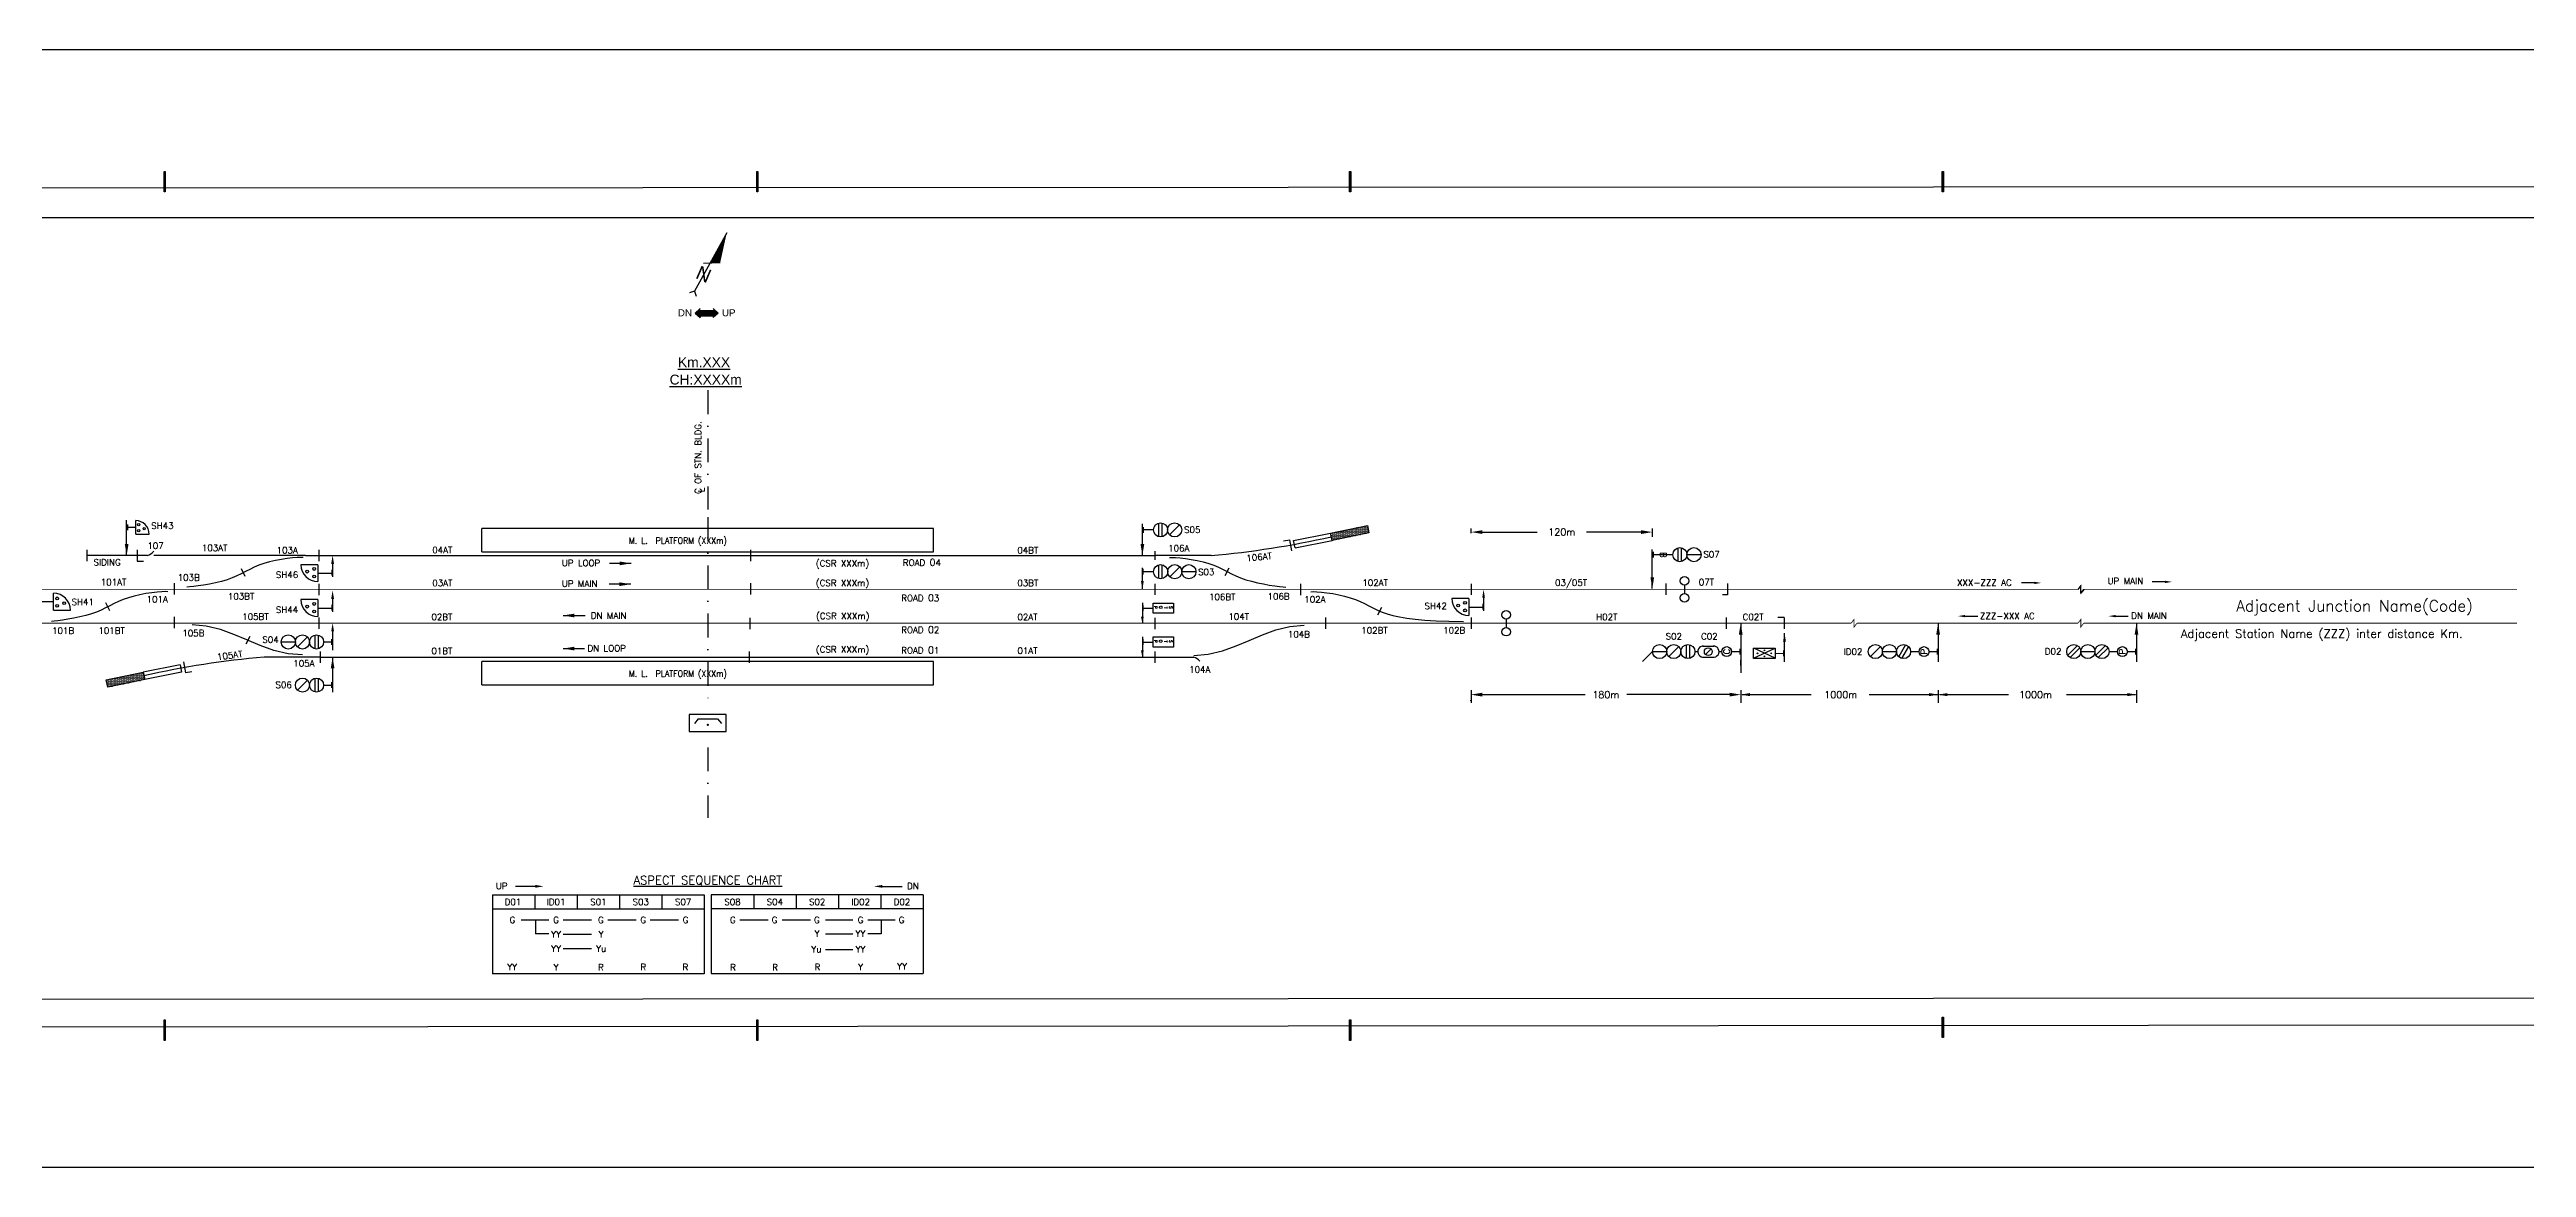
# Model space of a CAD drawing. Extents: x -19438 to 6205, y 191 to 9374.
# Drawn here: x -18953 to -18295, y 9077 to 9374 of the extents above; entities that cross this region are included whole.
import ezdxf
from ezdxf.enums import TextEntityAlignment as Align

# ---------------------------------------------------------------- set-up
doc = ezdxf.new("R2010")
doc.units = 0
doc.header["$LTSCALE"] = 0.5
doc.linetypes.add('DASHDOT', pattern=[25.4, 12.7, -6.35, 0, -6.35])
doc.linetypes.add('HIDDEN', pattern=[0.375, 0.25, -0.125])
doc.layers.get('0').update_dxf_attribs({"linetype": 'CONTINUOUS'})
doc.layers.get('DEFPOINTS').update_dxf_attribs({"linetype": 'CONTINUOUS'})
doc.layers.add('CHAINAGE', color=250, linetype='CONTINUOUS')
doc.layers.add('DIM', color=7, linetype='CONTINUOUS')
doc.styles.add('ARIAL', font='arial.ttf')
doc.styles.add('ROMANS', font='ROMANS.shx')
doc.dimstyles.get("Standard").update_dxf_attribs({"dimtxt": 0.18, "dimasz": 0.18, "dimexe": 0.18, "dimexo": 0.0625, "dimgap": 0.09, "dimtad": 0, "dimtih": 1, "dimtoh": 1, "dimdec": 4, "dimzin": 0, "dimdsep": 46, "dimtxsty": 'Standard', "dimcen": 0.09, "dimadec": 0, "dimazin": 0, "dimtfac": 1, "dimtdec": 4, "dimtofl": 0, "dimtmove": 0, "dimatfit": 3, "dimfxl": 1, "dimtolj": 1, "dimtzin": 0, "dimarcsym": 0})

# ---------------------------------------------------------------- blocks, each defined once
blk = doc.blocks.new('*D132')
at = {"color": 0, "lineweight": -2, "ltscale": 5, "transparency": 16777216}
for p, q in [((-18575.02, 9245.74), (-18575.02, 9246.99)), ((-18526.88, 9244.73), (-18526.88, 9246.99)), ((-18572.02, 9245.99), (-18557.49, 9245.99)), ((-18529.88, 9245.99), (-18544.41, 9245.99))]:
    blk.add_line(p, q, dxfattribs=at)
at = {"color": 0, "ltscale": 5, "transparency": 16777216}
for points in [[(-18572.02, 9246.49), (-18572.02, 9245.49), (-18575.02, 9245.99)], [(-18529.88, 9246.49), (-18529.88, 9245.49), (-18526.88, 9245.99)]]:
    blk.add_solid(points, dxfattribs=at)
at = {"layer": 'DEFPOINTS', "color": 0, "ltscale": 5, "transparency": 16777216}
for p in [(-18575.02, 9240.74), (-18526.88, 9245.99), (-18526.88, 9239.73)]:
    blk.add_point(p, dxfattribs=at)
at = {"color": 0, "ltscale": 5, "transparency": 16777216, "insert": (-18550.95, 9245.99), "char_height": 1.86, "attachment_point": 5, "style": 'ROMANS'}
blk.add_mtext('\\A1;120m', dxfattribs=at)

msp = doc.modelspace()

# ---------------------------------------------------------------- hatches: boundary and pattern name
h = msp.add_hatch(color=256)
h.dxf.hatch_style = 1
h.paths.add_polyline_path([(-18921.9776, 9341.7718), (-18922.2647, 9341.7718), (-18922.2647, 9336.3472), (-18921.9776, 9336.3472)])
h = msp.add_hatch(color=256)
h.dxf.hatch_style = 1
h.paths.add_polyline_path([(-18764.521, 9341.7718), (-18764.8081, 9341.7718), (-18764.8081, 9336.3472), (-18764.521, 9336.3472)])
h = msp.add_hatch(color=256)
h.dxf.hatch_style = 1
h.paths.add_polyline_path([(-18607.0253, 9341.7718), (-18607.3123, 9341.7718), (-18607.3123, 9336.3472), (-18607.0253, 9336.3472)])
h = msp.add_hatch(color=256)
h.dxf.hatch_style = 1
h.paths.add_polyline_path([(-18449.554, 9341.7718), (-18449.8411, 9341.7718), (-18449.8411, 9336.3472), (-18449.554, 9336.3472)])
h = msp.add_hatch(color=256)
h.dxf.hatch_style = 1
h.paths.add_polyline_path([(-18772.7986, 9325.4669), (-18777.2216, 9317.4699), (-18774.5402, 9317.5874)])
h = msp.add_hatch(color=256)
h.dxf.hatch_style = 1
h.paths.add_polyline_path([(-18779.8508, 9304.9528), (-18779.8508, 9305.3473), (-18781.1942, 9304.1716), (-18779.8508, 9302.9959), (-18779.8508, 9303.3904), (-18776.395, 9303.3904), (-18776.395, 9302.9959), (-18775.0516, 9304.1716), (-18776.395, 9305.3473), (-18776.395, 9304.9528)])
h = msp.add_hatch()
h.set_pattern_fill('DOTS', color=256, scale=4.8)
h.set_pattern_definition([(0, (-19201.87638, 9283.47817), (0.15, 0.3), [0, -0.3])])
h.paths.add_polyline_path([(-18612.3888, 9245.7402), (-18611.988, 9243.7808), (-18602.1908, 9245.7849), (-18602.5916, 9247.7443)])
h = msp.add_hatch()
h.set_pattern_fill('DOTS', color=256, scale=4.8)
h.set_pattern_definition([(0, (-19379.35213, 9260.29745), (0.15, 0.3), [0, -0.3])])
h.paths.add_polyline_path([(-18927.4553, 9206.8211), (-18927.8561, 9208.7805), (-18937.6532, 9206.7764), (-18937.2524, 9204.817)])
h = msp.add_hatch(color=256)
h.dxf.hatch_style = 1
h.paths.add_polyline_path([(-18921.9776, 9116.4385), (-18922.2647, 9116.4385), (-18922.2647, 9111.014), (-18921.9776, 9111.014)])
h = msp.add_hatch(color=256)
h.dxf.hatch_style = 1
h.paths.add_polyline_path([(-18764.521, 9116.4385), (-18764.8081, 9116.4385), (-18764.8081, 9111.014), (-18764.521, 9111.014)])
h = msp.add_hatch(color=256)
h.dxf.hatch_style = 1
h.paths.add_polyline_path([(-18607.0253, 9116.4385), (-18607.3123, 9116.4385), (-18607.3123, 9111.014), (-18607.0253, 9111.014)])
h = msp.add_hatch(color=256)
h.dxf.hatch_style = 1
h.paths.add_polyline_path([(-18449.554, 9117.1885), (-18449.8411, 9117.1885), (-18449.8411, 9111.764), (-18449.554, 9111.764)])

# ---------------------------------------------------------------- linework, layer by layer
for p, q in [((-19394.8511, 9337.1906), (-17662.1127, 9338.0936)), ((-17669.1788, 9329.4606), (-19368.7605, 9329.4606)), ((-18772.7986, 9325.4669), (-18781.3674, 9309.9742)), ((-18778.9407, 9317.3946), (-18774.5402, 9317.5874)), ((-18781.3674, 9309.9742), (-18782.681, 9309.5159)), ((-18781.3674, 9309.9742), (-18780.8933, 9308.6662)), ((-18932.0502, 9247.9869), (-18932.0502, 9246.4869)), ((-18929.851, 9247.2369), (-18932.0502, 9247.2369)), ((-18662.1816, 9247.3317), (-18662.1816, 9245.8317)), ((-18659.4296, 9246.5817), (-18662.1816, 9246.5817)), ((-18658.0046, 9244.7615), (-18658.0046, 9248.4019)), ((-18657.1046, 9244.7615), (-18657.1046, 9248.4019)), ((-18652.48, 9247.9087), (-18655.1292, 9245.2547)), ((-18942.8645, 9241.2865), (-18942.8645, 9238.2865)), ((-18926.711, 9239.7865), (-18942.8645, 9239.7865)), ((-18929.4546, 9241.2865), (-18929.4546, 9238.2865)), ((-18884.7624, 9239.7865), (-18924.9819, 9239.7865)), ((-18881.1982, 9241.2855), (-18881.1982, 9238.2855)), ((-18766.5153, 9241.3051), (-18766.5153, 9238.3051)), ((-18659.0238, 9240.9119), (-18659.0238, 9238.6619)), ((-18644.1281, 9239.7732), (-18659.0238, 9239.7869)), ((-18622.6719, 9241.0164), (-18623.2424, 9243.9617)), ((-18526.7015, 9240.7466), (-18526.7015, 9239.2466)), ((-18521.4515, 9239.9966), (-18526.7015, 9239.9966)), ((-18520.0265, 9238.1764), (-18520.0265, 9241.8168)), ((-18519.1265, 9238.1764), (-18519.1265, 9241.8168)), ((-18513.9515, 9239.9966), (-18517.7015, 9239.9966)), ((-18900.7151, 9234.1978), (-18901.7694, 9236.2414)), ((-18662.2573, 9236.2184), (-18662.2573, 9234.7184)), ((-18659.4026, 9235.4684), (-18662.2573, 9235.4684)), ((-18657.9776, 9233.6482), (-18657.9776, 9237.2886)), ((-18657.0776, 9233.6482), (-18657.0776, 9237.2886)), ((-18652.4529, 9236.7954), (-18655.1022, 9234.1413)), ((-18648.1526, 9235.4684), (-18651.9026, 9235.4666)), ((-18640.3377, 9234.4949), (-18639.2834, 9236.5386)), ((-18951.6898, 9227.5036), (-18954.9761, 9227.509)), ((-18951.6898, 9225.2536), (-18951.6898, 9229.7536)), ((-18936.7314, 9225.1181), (-18937.7857, 9227.1618)), ((-18919.6368, 9232.4519), (-18919.6368, 9229.4519)), ((-18881.198, 9232.254), (-18881.198, 9229.254)), ((-18766.4977, 9232.4117), (-18766.4977, 9229.4117)), ((-18659.0617, 9232.2869), (-18659.0617, 9229.2869)), ((-18620.3549, 9232.2493), (-18620.3549, 9229.2493)), ((-18575.0219, 9232.2869), (-18575.0219, 9229.2869)), ((-18523.2798, 9232.3744), (-18523.2798, 9229.3744)), ((-18518.3298, 9231.9119), (-18518.3298, 9229.6619)), ((-18506.9071, 9232.3323), (-18506.9071, 9229.3323)), ((-18425.4303, 9232.4977), (-18428.8053, 9232.4977)), ((-18413.0367, 9231.8039), (-18413.7995, 9230.7869)), ((-18413.0367, 9229.7436), (-18413.0367, 9231.8039)), ((-18413.0367, 9229.7698), (-18413.0367, 9231.8039)), ((-18413.0367, 9229.7698), (-18412.274, 9230.7869)), ((-18412.274, 9230.7869), (-18413.0367, 9229.7698)), ((-18390.7154, 9232.7671), (-18394.0904, 9232.7671)), ((-18951.6898, 9225.2536), (-18947.1898, 9225.2536)), ((-18919.5838, 9223.4945), (-18919.5838, 9220.4945)), ((-18881.1982, 9223.2869), (-18881.1982, 9220.2869)), ((-18766.6877, 9223.1911), (-18766.6877, 9220.1911)), ((-18662.2118, 9225.0389), (-18662.2118, 9226.5389)), ((-18662.2118, 9225.7889), (-18659.5172, 9225.7889)), ((-18659.0617, 9223.2009), (-18659.0617, 9220.2009)), ((-18613.7159, 9223.2869), (-18613.7159, 9220.2869)), ((-18599.845, 9224.0022), (-18598.7907, 9226.0458)), ((-18575.0219, 9223.2869), (-18575.0219, 9220.2869)), ((-18565.7316, 9222.9119), (-18565.7316, 9220.6619)), ((-18507.3059, 9223.2869), (-18507.3059, 9220.2869)), ((-18491.8431, 9223.2869), (-18491.8431, 9220.2869)), ((-18443.8042, 9223.6803), (-18440.4292, 9223.6803)), ((-18403.8041, 9223.6668), (-18400.4291, 9223.6668)), ((-18899.5246, 9218.2859), (-18900.5789, 9216.2422)), ((-18891.1704, 9216.8077), (-18887.4204, 9216.8095)), ((-18886.87, 9215.4807), (-18884.2208, 9218.1348)), ((-18882.2454, 9218.6279), (-18882.2454, 9214.9875)), ((-18881.3454, 9218.6279), (-18881.3454, 9214.9875)), ((-18880.8202, 9214.2744), (-18880.8202, 9211.2744)), ((-18879.9204, 9216.8077), (-18877.7212, 9216.8077)), ((-18877.7212, 9216.0577), (-18877.7212, 9217.5577)), ((-18877.7212, 9216.0577), (-18877.7212, 9217.5577)), ((-18877.5239, 9219.3904), (-18877.5239, 9214.6758)), ((-18766.8903, 9214.2825), (-18766.8903, 9211.2825)), ((-18662.2118, 9216.0392), (-18662.2118, 9217.5392)), ((-18662.2118, 9216.7892), (-18659.5172, 9216.7892)), ((-18659.0617, 9214.2872), (-18659.0617, 9211.2872)), ((-18529.4746, 9211.6037), (-18526.8229, 9214.2553)), ((-18526.8229, 9214.2553), (-18523.0729, 9214.2553)), ((-18522.5238, 9212.9295), (-18519.8721, 9215.5811)), ((-18517.8979, 9216.0755), (-18517.8979, 9212.4351)), ((-18516.9979, 9216.0755), (-18516.9979, 9212.4351)), ((-18515.5729, 9214.2553), (-18514.7962, 9214.2553)), ((-18513.4324, 9215.7423), (-18510.5452, 9215.7419)), ((-18512.7594, 9213.5012), (-18511.2745, 9214.9861)), ((-18509.1723, 9214.2553), (-18508.4479, 9214.2553)), ((-18505.8229, 9214.2553), (-18503.5729, 9214.2553)), ((-18503.5729, 9213.5053), (-18503.5729, 9215.0053)), ((-18494.26, 9212.4733), (-18499.9412, 9215.1255)), ((-18494.3147, 9215.0983), (-18499.8878, 9212.5345)), ((-18494.2483, 9213.7964), (-18491.9225, 9213.7911)), ((-18491.9225, 9213.0464), (-18491.9225, 9214.5464)), ((-18491.7727, 9211.4982), (-18491.7727, 9219.1646)), ((-18468.951, 9212.9295), (-18466.2994, 9215.5811)), ((-18465.7502, 9214.2553), (-18462.0002, 9214.2553)), ((-18459.5935, 9216.0539), (-18461.4346, 9212.9134)), ((-18458.8171, 9215.5987), (-18460.6582, 9212.4582)), ((-18458.2502, 9214.2553), (-18456.0002, 9214.2553)), ((-18453.3752, 9214.2553), (-18451.1252, 9214.2553)), ((-18451.1252, 9213.5053), (-18451.1252, 9215.0053)), ((-18413.9505, 9215.8606), (-18416.5246, 9213.2864)), ((-18413.3141, 9215.2242), (-18415.8882, 9212.65)), ((-18413.0444, 9214.2553), (-18409.2944, 9214.2553)), ((-18406.4505, 9215.8606), (-18409.0246, 9213.2864)), ((-18405.8141, 9215.2242), (-18408.3882, 9212.65)), ((-18405.5444, 9214.2553), (-18403.2944, 9214.2553)), ((-18400.6694, 9214.2553), (-18398.4194, 9214.2553)), ((-18398.4194, 9213.5053), (-18398.4194, 9215.0053)), ((-18917.1722, 9211.5449), (-18916.6016, 9208.5997)), ((-18880.8202, 9212.7744), (-18895.7159, 9212.7881)), ((-18882.2469, 9207.1715), (-18882.2469, 9203.5311)), ((-18881.3469, 9207.1715), (-18881.3469, 9203.5311)), ((-18652.5929, 9212.7868), (-18648.727, 9212.7868)), ((-18513.4373, 9212.7667), (-18510.55, 9212.7663)), ((-18503.4059, 9210.5289), (-18503.4059, 9212.0289)), ((-18886.8715, 9204.0243), (-18884.2223, 9206.6784)), ((-18879.9219, 9205.3513), (-18877.7227, 9205.3513)), ((-18877.7227, 9204.6013), (-18877.7227, 9206.1013)), ((-18575.0748, 9201.1537), (-18575.0748, 9201.3265)), ((-18575.0446, 9203.9727), (-18575.0446, 9200.6928)), ((-18572.0748, 9202.8265), (-18544.7719, 9202.8265)), ((-18506.3832, 9202.8265), (-18533.6862, 9202.8265)), ((-18503.4059, 9203.9727), (-18503.4059, 9200.6928)), ((-18502.9754, 9202.8303), (-18484.6758, 9202.8303)), ((-18469.2578, 9202.8303), (-18450.9581, 9202.8303)), ((-18450.9403, 9203.9697), (-18450.9403, 9200.6899)), ((-18450.5276, 9202.8303), (-18432.228, 9202.8303)), ((-18416.81, 9202.8303), (-18398.5104, 9202.8303)), ((-18398.2166, 9203.9727), (-18398.2166, 9200.6928)), ((-18780.3754, 9196.3968), (-18781.4145, 9195.1833)), ((-18780.3914, 9196.3968), (-18775.2441, 9196.3968)), ((-18775.2601, 9196.3968), (-18774.221, 9195.1833)), ((-18835.029, 9149.6638), (-18778.779, 9149.6638)), ((-18835.029, 9149.6638), (-18835.029, 9128.7207)), ((-18823.7, 9151.9119), (-18828.95, 9151.9119)), ((-18823.779, 9149.6638), (-18823.779, 9145.9138)), ((-18812.529, 9149.6638), (-18812.529, 9145.9138)), ((-18801.279, 9149.6638), (-18801.279, 9145.9138)), ((-18790.029, 9149.6638), (-18790.029, 9145.9138)), ((-18778.779, 9149.6638), (-18778.779, 9128.7207)), ((-18776.904, 9149.6638), (-18776.904, 9128.7733)), ((-18720.6437, 9149.6638), (-18776.904, 9149.6638)), ((-18765.654, 9149.6638), (-18765.654, 9145.9138)), ((-18754.404, 9149.6638), (-18754.404, 9145.9138)), ((-18743.154, 9149.6638), (-18743.154, 9145.9138)), ((-18731.904, 9149.6638), (-18731.904, 9145.9138)), ((-18731.904, 9149.2888), (-18731.904, 9145.9138)), ((-18731.4656, 9151.9119), (-18726.2156, 9151.9119)), ((-18720.6437, 9149.6638), (-18720.653, 9128.7733)), ((-18835.029, 9145.9138), (-18778.779, 9145.9138)), ((-18827.3848, 9142.9989), (-18820.1054, 9142.9989)), ((-18823.6348, 9142.9989), (-18823.6348, 9139.3118)), ((-18816.279, 9142.9989), (-18808.779, 9142.9989)), ((-18804.3606, 9142.9989), (-18796.8606, 9142.9989)), ((-18793.1106, 9142.9989), (-18785.6106, 9142.9989)), ((-18720.6454, 9145.9138), (-18776.904, 9145.9138)), ((-18769.3221, 9142.9989), (-18761.8221, 9142.9989)), ((-18758.0721, 9142.9989), (-18750.5721, 9142.9989)), ((-18746.5927, 9142.9989), (-18739.3221, 9142.9989)), ((-18735.3575, 9142.9989), (-18728.0721, 9142.9989)), ((-18731.8221, 9142.9989), (-18731.8221, 9139.3118)), ((-18820.0993, 9139.3118), (-18823.6348, 9139.3118)), ((-18816.279, 9139.1869), (-18808.779, 9139.1869)), ((-18816.279, 9135.404), (-18808.779, 9135.404)), ((-18746.5927, 9135.1423), (-18739.3221, 9135.1423)), ((-18746.5579, 9139.2962), (-18739.3221, 9139.2962)), ((-18739.0715, 9139.2962), (-18739.0579, 9139.2962)), ((-18731.8221, 9139.3118), (-18735.3575, 9139.3118)), ((-18778.779, 9128.7207), (-18835.029, 9128.7207)), ((-18776.904, 9128.7733), (-18720.653, 9128.7733)), ((-19368.7481, 9121.7106), (-17669.3322, 9122.5917)), ((-19368.7481, 9121.7106), (-17669.3322, 9122.5917)), ((-19394.8511, 9114.2117), (-17661.9968, 9115.6885))]:
    msp.add_line(p, q)
at = {"linetype": 'DASHDOT'}
msp.add_line((-18777.8463, 9304.9528), (-18777.8463, 9303.3904), dxfattribs=at)
at = {"ltscale": 5}
for p, q in [((-18833.6876, 9246.9875), (-18837.8446, 9246.9875)), ((-18837.8446, 9240.7706), (-18837.8446, 9246.9875)), ((-18791.9989, 9246.9875), (-18833.6932, 9246.9875)), ((-18768.7939, 9246.9875), (-18791.9989, 9246.9875)), ((-18717.8325, 9246.9875), (-18769.6938, 9246.9875)), ((-18717.8325, 9240.7706), (-18717.8325, 9246.9875)), ((-18624.9178, 9243.6371), (-18623.2424, 9243.9617)), ((-18929.4546, 9238.2865), (-18927.748, 9238.2865)), ((-18877.5254, 9237.5365), (-18877.5254, 9234.078)), ((-18662.3789, 9232.971), (-18662.3789, 9236.4902)), ((-18877.5254, 9228.2495), (-18877.5254, 9224.791)), ((-18571.7219, 9228.5369), (-18571.7219, 9225.0784)), ((-18506.9071, 9229.3323), (-18508.2386, 9229.3323)), ((-18491.8431, 9223.2869), (-18493.5496, 9223.2869)), ((-18914.9262, 9208.9242), (-18916.6016, 9208.5997)), ((-18833.6876, 9211.6673), (-18837.8446, 9211.6673)), ((-18837.8446, 9205.4504), (-18837.8446, 9211.6673)), ((-18791.9989, 9211.6673), (-18833.6932, 9211.6673)), ((-18768.7939, 9211.6673), (-18791.9989, 9211.6673)), ((-18717.8325, 9211.6673), (-18769.6938, 9211.6673)), ((-18717.8325, 9205.4504), (-18717.8325, 9211.6673))]:
    msp.add_line(p, q, dxfattribs=at)
at = {"linetype": 'Continuous'}
for p, q in [((-18612.3888, 9245.7402), (-18602.5916, 9247.7443)), ((-18602.5916, 9247.7443), (-18602.1908, 9245.7849)), ((-18622.1859, 9243.7362), (-18612.3888, 9245.7402)), ((-18621.7851, 9241.7768), (-18622.1859, 9243.7362)), ((-18621.7851, 9241.7768), (-18611.988, 9243.7808)), ((-18611.988, 9243.7808), (-18612.3888, 9245.7402)), ((-18602.1908, 9245.7849), (-18611.988, 9243.7808)), ((-18937.6532, 9206.7764), (-18927.8561, 9208.7805)), ((-18927.4553, 9206.8211), (-18937.2524, 9204.817)), ((-18918.059, 9210.7846), (-18927.8561, 9208.7805)), ((-18927.8561, 9208.7805), (-18927.4553, 9206.8211)), ((-18917.6582, 9208.8251), (-18927.4553, 9206.8211)), ((-18918.059, 9210.7846), (-18917.6582, 9208.8251)), ((-18937.2524, 9204.817), (-18937.6532, 9206.7764))]:
    msp.add_line(p, q, dxfattribs=at)
at = {"linetype": 'HIDDEN', "ltscale": 27}
msp.add_line((-18877.5239, 9219.6028), (-18877.5239, 9219.3904), dxfattribs=at)
for points in [[(-18922.2647, 9341.7718), (-18921.9776, 9341.7718), (-18921.9776, 9336.3472), (-18922.2647, 9336.3472)], [(-18764.8081, 9341.7718), (-18764.521, 9341.7718), (-18764.521, 9336.3472), (-18764.8081, 9336.3472)], [(-18607.3123, 9341.7718), (-18607.0253, 9341.7718), (-18607.0253, 9336.3472), (-18607.3123, 9336.3472)], [(-18449.8411, 9341.7718), (-18449.554, 9341.7718), (-18449.554, 9336.3472), (-18449.8411, 9336.3472)], [(-18654.1172, 9227.1389), (-18654.1172, 9224.4389), (-18659.5172, 9224.4389), (-18659.5172, 9227.1389)], [(-18654.1172, 9218.1392), (-18654.1172, 9215.4392), (-18659.5172, 9215.4392), (-18659.5172, 9218.1392)], [(-18499.9961, 9215.1829), (-18494.238, 9215.1829), (-18494.238, 9212.4386), (-18499.9961, 9212.4386)], [(-18773.0051, 9197.5572), (-18782.7551, 9197.5572), (-18782.7551, 9193.0572), (-18773.0051, 9193.0572)], [(-18922.2647, 9116.4385), (-18921.9776, 9116.4385), (-18921.9776, 9111.014), (-18922.2647, 9111.014)], [(-18764.8081, 9116.4385), (-18764.521, 9116.4385), (-18764.521, 9111.014), (-18764.8081, 9111.014)], [(-18607.3123, 9116.4385), (-18607.0253, 9116.4385), (-18607.0253, 9111.014), (-18607.3123, 9111.014)], [(-18449.8411, 9117.1885), (-18449.554, 9117.1885), (-18449.554, 9111.764), (-18449.8411, 9111.764)]]:
    msp.add_lwpolyline(points, close=True)
at = {"linetype": 'DASHDOT'}
for points in [[(-18777.8385, 9283.6802), (-18777.8385, 9251.9695)], [(-18777.8385, 9249.9385), (-18777.8385, 9200.2689)], [(-18777.8385, 9188.8253), (-18777.8385, 9170.0864)]]:
    msp.add_lwpolyline(points, dxfattribs=at)
for points in [[(-18884.7624, 9239.7865), (-18833.8601, 9239.7865)], [(-18837.8446, 9240.7706), (-18816.173, 9240.7706)], [(-18833.8446, 9239.7869), (-18787.7965, 9239.7869)], [(-18816.173, 9240.7706), (-18791.6798, 9240.7706)], [(-18791.6798, 9240.7706), (-18717.8325, 9240.7706)], [(-18787.7965, 9239.7869), (-18659.0238, 9239.7869)], [(-18880.8202, 9212.7889), (-18833.9906, 9212.7889)], [(-18833.9584, 9212.7887), (-18788.2441, 9212.7867)], [(-18788.2441, 9212.7867), (-18652.5929, 9212.7873)], [(-18837.8446, 9205.4504), (-18816.173, 9205.4504)], [(-18816.173, 9205.4504), (-18791.6798, 9205.4504)], [(-18791.6798, 9205.4504), (-18717.8325, 9205.4504)]]:
    msp.add_lwpolyline(points)
at = {"linetype": 'ByBlock'}
for points in [[(-18885.3087, 9239.2186), (-18885.9459, 9239.2619), (-18886.9127, 9239.2333), (-18888.1401, 9239.1345), (-18889.5591, 9238.9672), (-18891.1008, 9238.7331), (-18892.6962, 9238.434), (-18894.2763, 9238.0715), (-18895.772, 9237.6474), (-18897.1324, 9237.1656), (-18898.3778, 9236.6385), (-18899.5466, 9236.0808), (-18900.677, 9235.5071), (-18901.8075, 9234.9321), (-18902.9762, 9234.3704), (-18904.2216, 9233.8368), (-18905.582, 9233.3457), (-18907.0781, 9232.9093), (-18908.6607, 9232.5287), (-18910.2631, 9232.2027), (-18911.8183, 9231.9299), (-18913.2597, 9231.7089), (-18914.5204, 9231.5384), (-18915.5336, 9231.4169), (-18916.2327, 9231.3432)], [(-18655.1789, 9239.2282), (-18654.5417, 9239.2715), (-18653.5749, 9239.2429), (-18652.3475, 9239.1441), (-18650.9284, 9238.9768), (-18649.3867, 9238.7428), (-18647.7914, 9238.4436), (-18646.2113, 9238.0812), (-18644.7155, 9237.6571), (-18643.3552, 9237.1752), (-18642.1098, 9236.6481), (-18640.941, 9236.0904), (-18639.8106, 9235.5167), (-18638.6801, 9234.9417), (-18637.5114, 9234.3801), (-18636.266, 9233.8464), (-18634.9056, 9233.3554), (-18633.4095, 9232.9189), (-18631.8268, 9232.5384), (-18630.2245, 9232.2124), (-18628.6693, 9231.9396), (-18627.2279, 9231.7186), (-18625.9672, 9231.548), (-18624.9539, 9231.4266), (-18624.2549, 9231.3528)], [(-18921.325, 9230.139), (-18921.9622, 9230.1823), (-18922.929, 9230.1537), (-18924.1564, 9230.0549), (-18925.5754, 9229.8876), (-18927.1171, 9229.6535), (-18928.7125, 9229.3544), (-18930.2926, 9228.9919), (-18931.7883, 9228.5678), (-18933.1487, 9228.086), (-18934.3941, 9227.5589), (-18935.5629, 9227.0011), (-18936.6933, 9226.4275), (-18937.8238, 9225.8525), (-18938.9925, 9225.2908), (-18940.2379, 9224.7571), (-18941.5983, 9224.2661), (-18943.0944, 9223.8296), (-18944.677, 9223.4491), (-18946.2794, 9223.1231), (-18947.8346, 9222.8503), (-18949.276, 9222.6293), (-18950.5367, 9222.4588), (-18951.55, 9222.3373), (-18952.249, 9222.2635)], [(-18617.6081, 9230.139), (-18616.9709, 9230.1823), (-18616.0041, 9230.1537), (-18614.7766, 9230.0549), (-18613.3576, 9229.8876), (-18611.8159, 9229.6535), (-18610.2205, 9229.3544), (-18608.6405, 9228.9919), (-18607.1447, 9228.5678), (-18605.7843, 9228.086), (-18604.5389, 9227.5589), (-18603.3702, 9227.0011), (-18602.2397, 9226.4275), (-18601.1093, 9225.8525), (-18599.9405, 9225.2908), (-18598.6951, 9224.7571), (-18597.3347, 9224.2661), (-18595.8198, 9223.8296), (-18594.1051, 9223.4491), (-18592.1446, 9223.1231), (-18589.8916, 9222.8503), (-18587.3, 9222.6293), (-18584.3234, 9222.4588), (-18580.9154, 9222.3373), (-18577.0296, 9222.2635)], [(-18885.5554, 9213.3614), (-18889.3408, 9213.676), (-18893.1772, 9214.5891), (-18896.7878, 9215.8802), (-18900.2783, 9217.3601), (-18903.7542, 9218.8401), (-18907.321, 9220.1311), (-18911.0844, 9221.0443), (-18914.8294, 9221.3633)], [(-18648.6929, 9213.2412), (-18644.9075, 9213.5558), (-18641.0711, 9214.4689), (-18637.4605, 9215.76), (-18633.97, 9217.2399), (-18630.4941, 9218.7199), (-18626.9273, 9220.0109), (-18623.1639, 9220.9241), (-18619.4189, 9221.2431)]]:
    msp.add_lwpolyline(points, dxfattribs=at)
at = {"ltscale": 5}
for points in [[(-18662.3679, 9230.7869), (-18662.3789, 9233.6335)], [(-18662.3789, 9227.1661), (-18662.3789, 9221.7869)], [(-18662.3789, 9218.1665), (-18662.3789, 9212.7872)]]:
    msp.add_lwpolyline(points, dxfattribs=at)
for points, const_width in [([(-19033.1446, 9230.7869), (-18560.5013, 9230.7869)], 0.225), ([(-18560.8506, 9230.7869), (-18413.7995, 9230.7869)], 0.225), ([(-18413.7995, 9230.7869), (-18413.0367, 9231.8039), (-18413.0367, 9229.7698), (-18412.274, 9230.7869)], 0.2), ([(-18412.274, 9230.7869), (-18297.1782, 9230.7869)], 0.225), ([(-19088.681, 9221.7869), (-18474.0601, 9221.7869)], 0.225), ([(-18474.0601, 9221.7869), (-18473.2974, 9222.8039), (-18473.2974, 9220.7698), (-18472.5346, 9221.7869)], 0.2), ([(-18472.5346, 9221.7869), (-18413.7995, 9221.7869)], 0.225), ([(-18413.7995, 9221.7869), (-18413.0367, 9222.8039), (-18413.0367, 9220.7698), (-18412.274, 9221.7869)], 0.2), ([(-18412.274, 9221.7869), (-18297.1782, 9221.7869)], 0.225)]:
    msp.add_lwpolyline(points, dxfattribs=dict(const_width=const_width))
at = {"linetype": 'HIDDEN', "ltscale": 27}
msp.add_lwpolyline([(-18877.5239, 9219.6028), (-18877.5239, 9219.3904)], dxfattribs=at)
at = {"const_width": 0.3}
msp.add_lwpolyline([(-18777.9878, 9194.8017, -1), (-18777.6878, 9194.8017, -1)], format="xyb", close=True, dxfattribs=at)
for centre, radius in [((-18657.5546, 9246.5817), 1.875), ((-18653.8046, 9246.5817), 1.875), ((-18519.5765, 9239.9966), 1.875), ((-18515.8265, 9239.9966), 1.875), ((-18657.5276, 9235.4684), 1.875), ((-18653.7776, 9235.4684), 1.875), ((-18650.0276, 9235.4684), 1.875), ((-18518.3298, 9233.0369), 1.125), ((-18950.6862, 9228.394), 0.375), ((-18950.6862, 9226.3908), 0.375), ((-18948.8609, 9227.1037), 0.375), ((-18518.3298, 9228.5369), 1.125), ((-18565.7316, 9224.0369), 1.125), ((-18565.7316, 9219.5369), 1.125), ((-18889.2954, 9216.8077), 1.875), ((-18885.5454, 9216.8077), 1.875), ((-18881.7954, 9216.8077), 1.875), ((-18524.9479, 9214.2553), 1.875), ((-18521.1979, 9214.2553), 1.875), ((-18517.4479, 9214.2553), 1.875), ((-18512.017, 9214.2436), 1.05), ((-18507.1354, 9214.2553), 1.3125), ((-18498.95, 9213.8039), 0.1031), ((-18497.1201, 9214.5824), 0.1031), ((-18495.2695, 9213.8039), 0.1031), ((-18467.6252, 9214.2553), 1.875), ((-18463.8752, 9214.2553), 1.875), ((-18460.1252, 9214.2553), 1.875), ((-18454.6877, 9214.2553), 1.3125), ((-18414.9194, 9214.2553), 1.875), ((-18411.1694, 9214.2553), 1.875), ((-18407.4194, 9214.2553), 1.875), ((-18401.9819, 9214.2553), 1.3125), ((-18885.5469, 9205.3513), 1.875), ((-18881.7969, 9205.3513), 1.875), ((-18497.1201, 9212.9838), 0.1031)]:
    msp.add_circle(centre, radius)
for centre, radius, start, end in [((-18927.9629, 9243.4589), 3.8799, 288.823386, 318.5771908), ((-18951.6898, 9225.2536), 4.5, 0, 90), ((-18513.3107, 9214.2567), 1.4864, 88.1202494, 277.6352764), ((-18510.6578, 9214.2567), 1.4864, 262.4543336, 92.2497907), ((-18649.9788, 9209.1144), 3.8799, 41.4228092, 71.176614)]:
    msp.add_arc(centre, radius, start, end)
at = {"linetype": 'Continuous'}
for centre, start, end in [((-18664.4964, 9474.9814), 274.9492797, 282.8007339), ((-18875.3477, 8977.5799), 94.9492797, 102.8007339)]:
    msp.add_arc(centre, 236.0885, start, end, dxfattribs=at)
for points in [[(-18800.0971, 9237.9904), (-18800.0971, 9237.3654), (-18798.2221, 9237.6779)], [(-18800.1827, 9232.4695), (-18800.1827, 9231.8445), (-18798.3077, 9232.157)], [(-18425.4303, 9232.8102), (-18425.4303, 9232.1852), (-18423.5553, 9232.4977)], [(-18390.7154, 9233.0796), (-18390.7154, 9232.4546), (-18388.8404, 9232.7671)], [(-18814.4353, 9224.149), (-18814.4353, 9223.524), (-18816.3103, 9223.8365)], [(-18443.8042, 9223.3678), (-18443.8042, 9223.9928), (-18445.6792, 9223.6803)], [(-18403.8041, 9223.3543), (-18403.8041, 9223.9793), (-18405.6791, 9223.6668)], [(-18814.4353, 9215.3688), (-18814.4353, 9214.7438), (-18816.3103, 9215.0563)], [(-18492.1477, 9216.9317), (-18491.3977, 9216.9317), (-18491.7727, 9219.1817)], [(-18572.0748, 9203.3265), (-18572.0748, 9202.3265), (-18575.0748, 9202.8265)], [(-18506.3832, 9203.3265), (-18506.3832, 9202.3265), (-18503.3832, 9202.8265)], [(-18500.9309, 9203.2428), (-18500.9309, 9202.4178), (-18503.4059, 9202.8303)], [(-18453.3974, 9203.2428), (-18453.3974, 9202.4178), (-18450.9224, 9202.8303)], [(-18448.4831, 9203.2428), (-18448.4831, 9202.4178), (-18450.9581, 9202.8303)], [(-18400.6916, 9203.2428), (-18400.6916, 9202.4178), (-18398.2166, 9202.8303)], [(-18823.7, 9152.2869), (-18823.7, 9151.5369), (-18821.45, 9151.9119)], [(-18731.4656, 9152.2869), (-18731.4656, 9151.5369), (-18733.7156, 9151.9119)]]:
    msp.add_solid(points)
at = {"ltscale": 5}
for points in [[(-18662.0039, 9232.971), (-18662.3789, 9230.721), (-18662.7539, 9232.971)], [(-18877.8989, 9219.6028), (-18877.5239, 9221.8528), (-18877.1489, 9219.6028)], [(-18662.7539, 9223.5526), (-18662.3789, 9221.7869), (-18662.0039, 9223.5526)], [(-18662.7539, 9214.553), (-18662.3789, 9212.7872), (-18662.0039, 9214.553)]]:
    msp.add_solid(points, dxfattribs=at)
at = {"layer": 'CHAINAGE'}
msp.add_lwpolyline([(-17619.4969, 9077.2679), (-19437.6847, 9077.2679), (-19437.6847, 9374.1345), (-17619.4969, 9374.1345)], close=True, dxfattribs=at)
at = {"layer": 'DIM', "ltscale": 5}
for p, q in [((-18781.1942, 9304.1716), (-18779.8508, 9305.3473)), ((-18781.1942, 9304.1716), (-18779.8508, 9302.9959)), ((-18779.8508, 9303.3904), (-18776.395, 9303.3904)), ((-18779.8508, 9303.3904), (-18779.8508, 9302.9959)), ((-18775.0516, 9304.1716), (-18776.395, 9305.3473)), ((-18775.0516, 9304.1716), (-18776.395, 9302.9959)), ((-18776.395, 9303.3904), (-18776.395, 9302.9959)), ((-18929.851, 9245.4369), (-18929.851, 9249.0369)), ((-18929.851, 9245.4369), (-18926.251, 9245.4369)), ((-18881.4425, 9237.341), (-18885.9425, 9237.341)), ((-18881.4425, 9237.341), (-18881.4425, 9232.841)), ((-18881.4425, 9235.091), (-18877.6925, 9235.0964)), ((-18877.6925, 9235.9447), (-18877.6925, 9234.4447)), ((-18881.4425, 9228.054), (-18885.9425, 9228.054)), ((-18881.4425, 9228.054), (-18881.4425, 9223.554)), ((-18877.6925, 9226.6577), (-18877.6925, 9225.1577)), ((-18575.639, 9228.3413), (-18580.139, 9228.3413)), ((-18575.639, 9228.3413), (-18575.639, 9223.8413)), ((-18571.889, 9226.9451), (-18571.889, 9225.4451)), ((-18881.4425, 9225.804), (-18877.6925, 9225.8094)), ((-18575.639, 9226.0913), (-18571.889, 9226.0968))]:
    msp.add_line(p, q, dxfattribs=at)
for centre, radius in [((-18929.0481, 9247.9751), 0.3), ((-18929.0481, 9246.3466), 0.3), ((-18927.5878, 9246.917), 0.3), ((-18884.2714, 9235.4909), 0.375), ((-18882.4462, 9236.2038), 0.375), ((-18882.4462, 9234.2006), 0.375), ((-18884.2714, 9226.2039), 0.375), ((-18882.4462, 9226.9168), 0.375), ((-18578.4679, 9226.4912), 0.375), ((-18576.6426, 9227.2042), 0.375), ((-18882.4462, 9224.9136), 0.375), ((-18576.6426, 9225.2009), 0.375)]:
    msp.add_circle(centre, radius, dxfattribs=at)
for centre, radius, start, end in [((-18929.851, 9245.4369), 3.6, 0, 90), ((-18881.4425, 9237.341), 4.5, 180, 270), ((-18881.4425, 9228.054), 4.5, 180, 270), ((-18575.639, 9228.3413), 4.5, 180, 270)]:
    msp.add_arc(centre, radius, start, end, dxfattribs=at)
for points in [[(-18877.9004, 9237.5365), (-18877.1504, 9237.5365), (-18877.5254, 9239.7865)], [(-18877.9004, 9228.2495), (-18877.1504, 9228.2495), (-18877.5254, 9230.4995)], [(-18572.0969, 9228.5369), (-18571.3469, 9228.5369), (-18571.7219, 9230.7869)]]:
    msp.add_solid(points, dxfattribs=at)

# ---------------------------------------------------------------- texts
at = {"style": 'ROMANS'}
for s, p in [('C', (-18779.5525, 9256.8958)), ('L', (-18778.7059, 9257.2262))]:
    msp.add_text(s, height=1.7, rotation=90, dxfattribs=at).set_placement(p, align=Align.CENTER)
for s, height, p in [('04AT', 1.6875, (-18851.0506, 9239.8786)), ('04BT', 1.6875, (-18695.6029, 9239.8191)), ('03AT', 1.6875, (-18851.0375, 9231.1081)), ('UP MAIN', 1.6875, (-18816.629, 9230.9346)), ('UP LOOP', 1.6875, (-18816.6129, 9236.4332)), ('03BT', 1.6875, (-18695.6029, 9231.1188)), ('XXX-ZZZ AC', 1.6875, (-18445.9235, 9231.2291)), ('Adjacent Junction Name(Code)', 3, (-18371.7485, 9224.0062)), ('02BT', 1.6875, (-18851.2761, 9222.1169)), ('DN MAIN', 1.6875, (-18808.9249, 9222.4837)), ('02AT', 1.6875, (-18695.5687, 9222.0656)), ('ZZZ-XXX AC', 1.6875, (-18439.8285, 9222.3622)), ('Adjacent Station Name (ZZZ) inter distance Km.', 2.25, (-18386.4434, 9217.2335)), ('01BT', 1.6875, (-18851.2749, 9213.0769)), ('DN LOOP', 1.6875, (-18809.8012, 9213.8019)), ('01AT', 1.6875, (-18695.5687, 9213.1238))]:
    msp.add_text(s, height=height, dxfattribs=at).set_placement(p, align=Align.BOTTOM_LEFT)
at = {"style": 'ROMANS', "width": 0.9}
for p in [(-18798.8066, 9242.3924), (-18798.8066, 9207.0722)]:
    msp.add_text('M. L.  PLATFORM (XXXm)', height=1.6875, dxfattribs=at).set_placement(p, align=Align.BOTTOM_LEFT)
at = {"style": 'ROMANS'}
for s, rotation, p in [('B', 270, (-18523.9915, 9239.9365)), ('C', 90, (-18507.1354, 9214.2553)), ('P', 90, (-18454.6877, 9214.2553)), ('P', 90, (-18401.9819, 9214.2553))]:
    msp.add_text(s, height=1.6875, rotation=rotation, dxfattribs=at).set_placement(p, align=Align.MIDDLE)
for s, p in [('101AT', (-18932.3206, 9231.3436)), ('(CSR XXXm)', (-18734.9616, 9236.3318)), ('(CSR XXXm)', (-18734.9616, 9231.1448)), ('103BT', (-18898.3303, 9227.5735)), ('101BT', (-18932.7337, 9218.4877)), ('105BT', (-18894.5314, 9222.1742)), ('(CSR XXXm)', (-18734.8994, 9222.3645)), ('(CSR XXXm)', (-18734.9479, 9213.4744))]:
    msp.add_text(s, height=1.6875, dxfattribs=at).set_placement(p, align=Align.BOTTOM_RIGHT)
for s, p in [('UP MAIN', (-18405.9296, 9232.9923)), ('DN MAIN', (-18399.6445, 9223.7678)), ('ID02', (-18476.0598, 9214.2301)), ('D02', (-18422.6055, 9214.3033))]:
    msp.add_text(s, height=1.6875, dxfattribs=at).set_placement(p, align=Align.MIDDLE_LEFT)
for s, height, p in [('%%UASPECT SEQUENCE CHART', 2.25, (-18777.8314, 9153.444)), ('D01', 1.6875, (-18829.6105, 9147.7888)), ('ID01', 1.6875, (-18818.154, 9147.7888)), ('S01', 1.6875, (-18806.904, 9147.7888)), ('S03', 1.6875, (-18795.654, 9147.7888)), ('S07', 1.6875, (-18784.404, 9147.7888)), ('S08', 1.6875, (-18771.279, 9147.7888)), ('S04', 1.6875, (-18760.029, 9147.7888)), ('S02', 1.6875, (-18748.779, 9147.7888)), ('ID02 ', 1.6875, (-18736.6526, 9147.7888)), ('D02', 1.6875, (-18726.255, 9147.7888)), ('G', 1.6875, (-18829.7468, 9142.9989)), ('G', 1.6875, (-18818.154, 9142.9989)), ('G', 1.6875, (-18806.2356, 9142.9989)), ('G', 1.6875, (-18794.9856, 9142.9989)), ('G', 1.6875, (-18783.7356, 9142.9989)), ('G', 1.6875, (-18771.1971, 9142.9989)), ('G', 1.6875, (-18760.0913, 9142.9989)), ('G', 1.6875, (-18748.8413, 9142.9989)), ('G', 1.6875, (-18737.2318, 9142.9989)), ('G', 1.6875, (-18726.3413, 9142.9989)), ('YY', 1.6875, (-18818.154, 9139.1869)), ('YY', 1.6875, (-18818.154, 9135.404)), ('Yu', 1.6875, (-18806.1867, 9135.3912)), ('Y', 1.6875, (-18806.1843, 9139.1869)), ('Yu', 1.6875, (-18748.9898, 9135.2244)), ('Y', 1.6875, (-18748.8102, 9139.3333)), ('YY', 1.6875, (-18737.2835, 9139.3333)), ('YY', 1.6875, (-18737.2606, 9135.2295)), ('YY', 1.6875, (-18829.8097, 9130.4999)), ('Y', 1.6875, (-18818.154, 9130.4218)), ('R', 1.6875, (-18806.2356, 9130.4218)), ('R', 1.6875, (-18794.9856, 9130.4612)), ('R', 1.6875, (-18783.8116, 9130.4612)), ('R', 1.6875, (-18771.1285, 9130.4107)), ('R', 1.6875, (-18759.9525, 9130.4107)), ('R', 1.6875, (-18748.6904, 9130.4837)), ('Y', 1.6875, (-18737.2606, 9130.4837)), ('YY', 1.6875, (-18726.2256, 9130.6375))]:
    msp.add_text(s, height=height, dxfattribs=at).set_placement(p, align=Align.MIDDLE)
for s, p in [('UP', (-18834.1669, 9151.1619)), ('DN', (-18724.8973, 9151.1619))]:
    msp.add_text(s, height=1.6875, dxfattribs=at).set_placement(p)
at = {"insert": (-18781.2568, 9258.7967), "char_height": 1.6875, "attachment_point": 1, "rotation": 90, "style": 'ROMANS'}
msp.add_mtext_dynamic_manual_height_columns('OF STN. BLDG.', width=21.407901, gutter_width=11.25, heights=[5.8038], dxfattribs=at)
at = {"char_height": 1.6875, "attachment_point": 1, "style": 'ROMANS'}
for s, insert in [('ROAD {\\H1.08333x;0}4', (-18726.002, 9238.8694)), ('ROAD {\\H1.08333x;0}3', (-18726.4307, 9229.4403)), ('ROAD {\\H1.08333x;0}2', (-18726.4307, 9221.0113)), ('ROAD {\\H1.08333x;0}1', (-18726.4307, 9215.5824))]:
    msp.add_mtext_dynamic_manual_height_columns(s, width=21.407901, gutter_width=11.25, heights=[5.8038], dxfattribs=dict(at, insert=insert))
at = {"char_height": 0.8034, "width": 1.213379, "attachment_point": 9, "rotation": 270, "style": 'ROMANS'}
for insert in [(-18659.2362, 9225.6427), (-18659.2362, 9216.6431)]:
    msp.add_mtext('S\\PT\\PO\\PP', dxfattribs=dict(at, insert=insert))
at = {"attachment_point": 5, "style": 'ROMANS'}
for s, insert, char_height in [('\\A1;180m', (-18539.229, 9202.8265), 1.86), ('\\A1;1000m', (-18476.8337, 9202.8303), 1.85625), ('1000m', (-18425.0568, 9202.8303), 1.86)]:
    msp.add_mtext(s, dxfattribs=dict(at, insert=insert, char_height=char_height))
at = {"style": 'ROMANS'}
for tag, p in [('S05', (-18649.1205, 9247.4526)), ('103A', (-18889.5876, 9242.0261)), ('103B', (-18915.7524, 9234.7758)), ('S03', (-18645.4106, 9236.2475)), ('102AT', (-18600.5359, 9233.3961)), ('03/05T', (-18548.4738, 9233.3861)), ('101A', (-18924.1193, 9229.0076)), ('106BT', (-18641.1572, 9229.6245)), ('101B', (-18949.123, 9220.6655)), ('105B', (-18914.5214, 9220.0001)), ('104T', (-18636.7771, 9224.4149)), ('102BT', (-18600.7145, 9220.722)), ('H02T', (-18538.977, 9224.3207)), ('S04', (-18894.0262, 9218.2765)), ('104B', (-18620.788, 9219.7164)), ('105A', (-18885.1496, 9211.9529)), ('104A', (-18647.1251, 9210.345)), ('S06', (-18890.5352, 9206.2666))]:
    msp.add_attdef(tag, text='XXX', height=1.6875, dxfattribs=at).set_placement(p, align=Align.TOP_CENTER)
for tag, p in [('107', (-18924.5699, 9241.023)), ('103AT', (-18908.8631, 9240.4536)), ('SIDING', (-18937.4239, 9236.6234)), ('C02T', (-18500.111, 9222.1075)), ('S02', (-18521.1667, 9216.9442)), ('C02', (-18511.7374, 9216.9442))]:
    msp.add_attdef(tag, text='SXX', height=1.6875, dxfattribs=at).set_placement(p, align=Align.BOTTOM_CENTER)
for tag, rotation, p in [('106AT', 5.5163412, (-18631.2322, 9238.0293)), ('105AT', 7.222982, (-18904.6821, 9211.8903))]:
    msp.add_attdef(tag, text='SXX', height=1.6875, rotation=rotation, dxfattribs=at).set_placement(p, align=Align.BOTTOM_CENTER)
msp.add_attdef('SH41', text='Sh', height=1.6875, dxfattribs=at).set_placement((-18940.9404, 9227.4431), align=Align.MIDDLE_RIGHT)
at = {"layer": 'DIM', "ltscale": 5, "style": 'ARIAL'}
msp.add_text('N', height=3.6562, rotation=156.6871126, dxfattribs=at).set_placement((-18777.2305, 9313.7244), align=Align.MIDDLE_LEFT)
for s, p in [('DN', (-18785.7808, 9303.2953)), ('UP', (-18774.0791, 9303.3087))]:
    msp.add_text(s, height=1.86, dxfattribs=at).set_placement(p)
for s, p in [('%%UKm.XXX', (-18778.8404, 9289.7824)), ('%%UCH:XXXXm', (-18778.4046, 9285.1817))]:
    msp.add_text(s, height=2.625, dxfattribs=at).set_placement(p, align=Align.CENTER)
at = {"layer": 'DIM', "ltscale": 5, "style": 'ROMANS'}
for tag, p in [('SH43', (-18925.7254, 9247.6713)), ('106A', (-18655.5166, 9241.7202)), ('S07', (-18513.3213, 9240.072)), ('SH46', (-18892.5954, 9234.6536)), ('07T', (-18514.5333, 9232.6927)), ('106B', (-18629.1224, 9228.9023)), ('102A', (-18619.3588, 9228.104)), ('SH42', (-18587.4102, 9226.3969)), ('SH44', (-18892.5954, 9225.3666)), ('102B', (-18582.4612, 9219.8978))]:
    msp.add_attdef(tag, text='Sh', height=1.6875, dxfattribs=at).set_placement(p, align=Align.MIDDLE_LEFT)

# ---------------------------------------------------------------- dimensions: what is measured, and where the dimension line sits
at = {"ltscale": 5}
dim = msp.add_linear_dim(base=(-18526.8773, 9245.9872), p1=(-18575.0219, 9240.7437), p2=(-18526.8773, 9239.7294), text='120m', dimstyle='Standard', override={"dimtxt": 1.86, "dimasz": 3, "dimexe": 1, "dimexo": 5, "dimgap": 3, "dimdec": 0, "dimlfac": 2.5, "dimpost": 'm', "dimtxsty": 'ROMANS', "dimtdec": 2}, dxfattribs=at)
dim.commit()
dim.dimension.update_dxf_attribs({"geometry": '*D132', "text_midpoint": (-18550.9496, 9245.9872)})

# ---------------------------------------------------------------- leaders
for points in [[(-18932.2475, 9239.7994), (-18932.2475, 9249.1479)], [(-18662.3789, 9239.7869), (-18662.3789, 9248.2218)], [(-18526.8988, 9230.9972), (-18526.8988, 9241.3774)], [(-18798.2221, 9237.6779), (-18803.9593, 9237.6779)], [(-18798.3077, 9232.157), (-18804.0449, 9232.157)], [(-18816.3103, 9223.8365), (-18810.4105, 9223.8365)], [(-18503.4059, 9221.7869), (-18503.4059, 9208.5801)], [(-18450.9581, 9221.7869), (-18450.9581, 9211.5643)], [(-18398.2523, 9221.7869), (-18398.2523, 9211.5643)], [(-18816.3103, 9215.0563), (-18810.573, 9215.0563)], [(-18877.5254, 9212.7889), (-18877.5254, 9203.4403)]]:
    msp.add_leader(points, dimstyle='Standard', override={"dimtxt": 2.25, "dimasz": 3, "dimexe": 2, "dimexo": 1, "dimgap": 2, "dimtad": 0, "dimdec": 2, "dimpost": 'mm', "dimtxsty": 'ROMANS', "dimtdec": 2}, dxfattribs=at)

doc.saveas('drawing.dxf')
